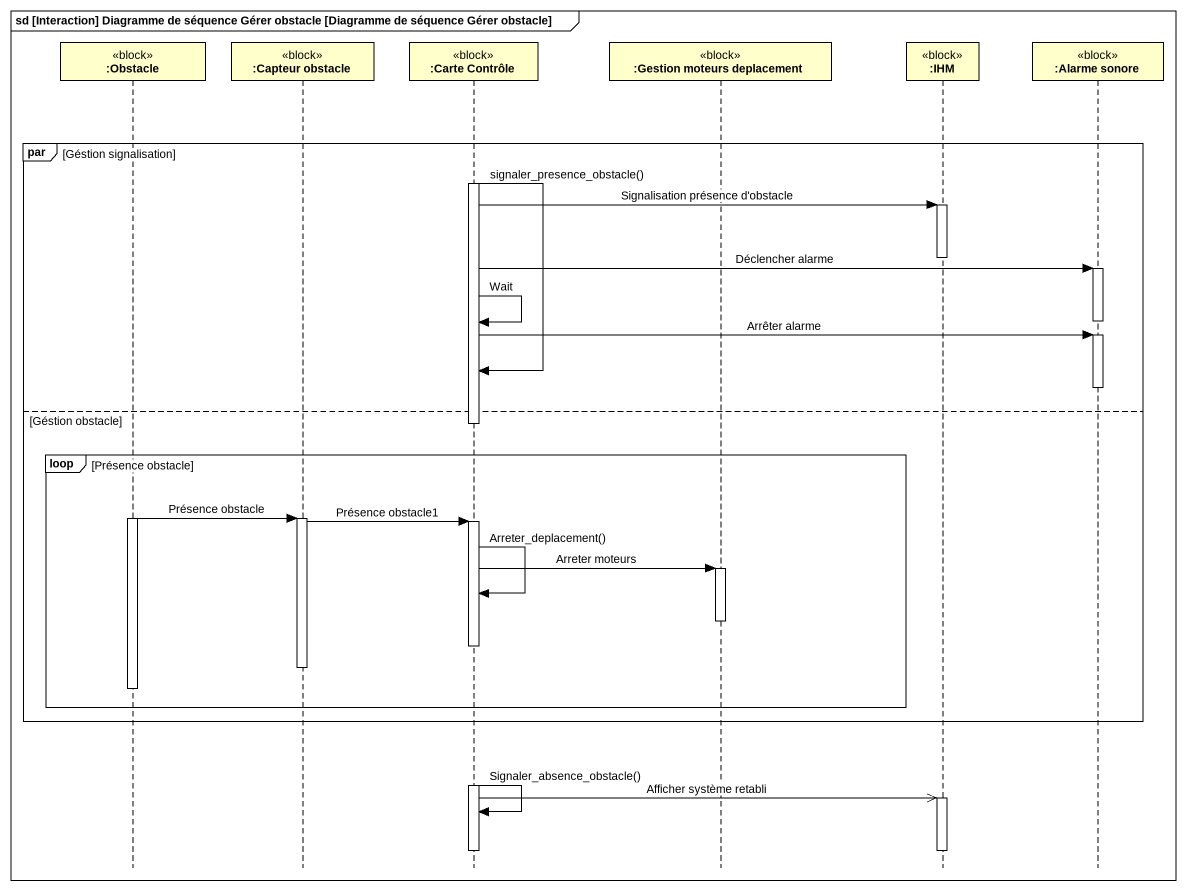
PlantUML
@startuml
mainframe sd [Interaction] Diagramme de séquence Gérer obstacle [Diagramme de séquence Gérer obstacle]
hide footbox
participant ":Obstacle" as Obstacle <<block>>
participant ":Capteur obstacle" as Capteur_obstacle <<block>>
participant ":Carte Contrôle" as Carte_Contrôle <<block>>
participant ":Gestion moteurs deplacement" as Gestion_moteurs_deplacement <<block>>
participant ":IHM" as IHM <<block>>
participant ":Alarme sonore" as Alarme_sonore <<block>>

par Géstion signalisation
  activate Carte_Contrôle
  Carte_Contrôle -> IHM : Signalisation présence d'obstacle
  activate IHM
  deactivate IHM
  Carte_Contrôle -> Alarme_sonore : Déclencher alarme
  activate Alarme_sonore
  deactivate Alarme_sonore
  Carte_Contrôle -> Carte_Contrôle : Wait
  Carte_Contrôle -> Alarme_sonore : Arrêter alarme
  activate Alarme_sonore
  Carte_Contrôle -> Carte_Contrôle : signaler_presence_obstacle()
  deactivate Alarme_sonore
else Géstion obstacle
  deactivate Carte_Contrôle
  loop Présence obstacle
    activate Obstacle
    Obstacle -> Capteur_obstacle : Présence obstacle
    activate Capteur_obstacle
    Capteur_obstacle -> Carte_Contrôle : Présence obstacle1
    activate Carte_Contrôle
    Carte_Contrôle -> Gestion_moteurs_deplacement : Arreter moteurs
    activate Gestion_moteurs_deplacement
    Carte_Contrôle -> Carte_Contrôle : Arreter_deplacement()
    deactivate Gestion_moteurs_deplacement
    deactivate Capteur_obstacle
    deactivate Obstacle
  end
end
Carte_Contrôle ->> IHM : Afficher système retabli
activate IHM
Carte_Contrôle -> Carte_Contrôle : Signaler_absence_obstacle()
deactivate Carte_Contrôle
deactivate IHM
@enduml
